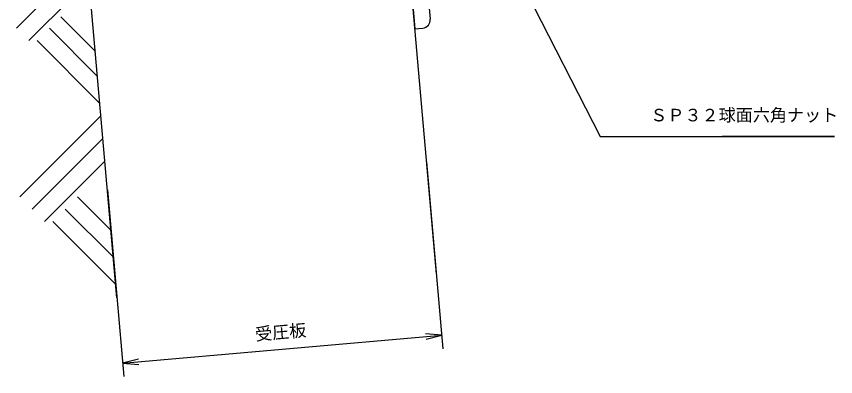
# Model space of a CAD drawing. Units: millimetres on the paper, scale 1:2. Extents: x 0 to 841, y 0 to 594.
# Drawn here: x 515.9 to 669.3, y 199.8 to 267.3 of the extents above; entities that cross this region are included whole.
import ezdxf
from ezdxf.enums import TextEntityAlignment as Align

# ---------------------------------------------------------------- set-up
doc = ezdxf.new("R2010")
doc.units = ezdxf.units.MM
for name, color, linetype, lineweight in [('1_外形線', 7, 'Continuous', 25), ('2_細い実線', 3, 'Continuous', 25), ('6_寸法線', 4, 'Continuous', 25)]:
    doc.layers.add(name, color=color, linetype=linetype, lineweight=lineweight)
doc.styles.add('標準ベクトル', font='')
doc.styles.get('標準ベクトル').set_extended_font_data('標準ベクトル')

# ---------------------------------------------------------------- blocks, each defined once
blk = doc.blocks.new('open_arrow')
at = {"color": 0, "linetype": 'Continuous', "lineweight": -2}
blk.add_lwpolyline([(7.5, 1.25), (0, 0), (7.5, -1.25)], dxfattribs=at)

msp = doc.modelspace()

# ---------------------------------------------------------------- linework, layer by layer
at = {"layer": '1_外形線'}
for p, q in [((588.09, 292.669), (590.513, 264.98)), ((594.53, 219.061), (588.09, 292.669)), ((588.09, 292.669), (590.513, 264.98)), ((534.692, 214.596), (528.288, 287.795)), ((592.197, 280.154), (593.371, 266.735)), ((592.32, 278.743), (593.371, 266.735)), ((590.513, 264.98), (592.007, 265.11)), ((590.513, 264.98), (592.007, 265.11))]:
    msp.add_line(p, q, dxfattribs=at)
msp.add_arc((591.876, 266.605), 1.5, 275, 5, dxfattribs=at)
msp.add_arc((591.876, 266.605), 1.5, 275, 5, dxfattribs=at)
at = {"layer": '2_細い実線'}
for p, q in [((515.864, 265.065), (529.072, 278.273)), ((518.184, 262.744), (529.446, 274.006)), ((530.658, 260.7), (524.172, 267.186)), ((531.012, 256.104), (522.051, 265.065)), ((531.457, 251.018), (519.731, 262.744)), ((516.497, 233.534), (531.66, 248.696)), ((518.818, 231.213), (532.033, 244.429)), ((521.138, 228.893), (532.407, 240.162)), ((533.512, 227.346), (527.325, 233.534)), ((533.974, 222.244), (525.005, 231.213)), ((534.419, 217.159), (522.685, 228.893))]:
    msp.add_line(p, q, dxfattribs=at)
at = {"layer": '6_寸法線'}
for p, q in [((592.695, 240.035), (595.754, 205.075)), ((532.924, 234.806), (535.982, 199.846)), ((535.761, 202.376), (595.532, 207.605))]:
    msp.add_line(p, q, dxfattribs=at)
msp.add_lwpolyline([(597.622, 298.809), (625.201, 244.807), (627.076, 244.807), (669.083, 244.807), (648.079, 244.807), (658.581, 244.807)], dxfattribs=at)

# ---------------------------------------------------------------- block references
at = {"layer": '6_寸法線', "xscale": 0.4, "yscale": 0.4}
for p, rotation in [((595.532, 207.605), 185), ((535.761, 202.376), 5)]:
    msp.add_blockref('open_arrow', p, dxfattribs=dict(at, rotation=rotation))

# ---------------------------------------------------------------- texts
at = {"layer": '6_寸法線', "style": '標準ベクトル'}
msp.add_text('ＳＰ３２球面六角ナット', height=2.346, dxfattribs=at).set_placement((669.796, 248.807), align=Align.MIDDLE_RIGHT)
msp.add_text('受圧板', height=2.346, rotation=5, dxfattribs=at).set_placement((565.368, 208.178), align=Align.MIDDLE_CENTER)

doc.saveas('drawing.dxf')
